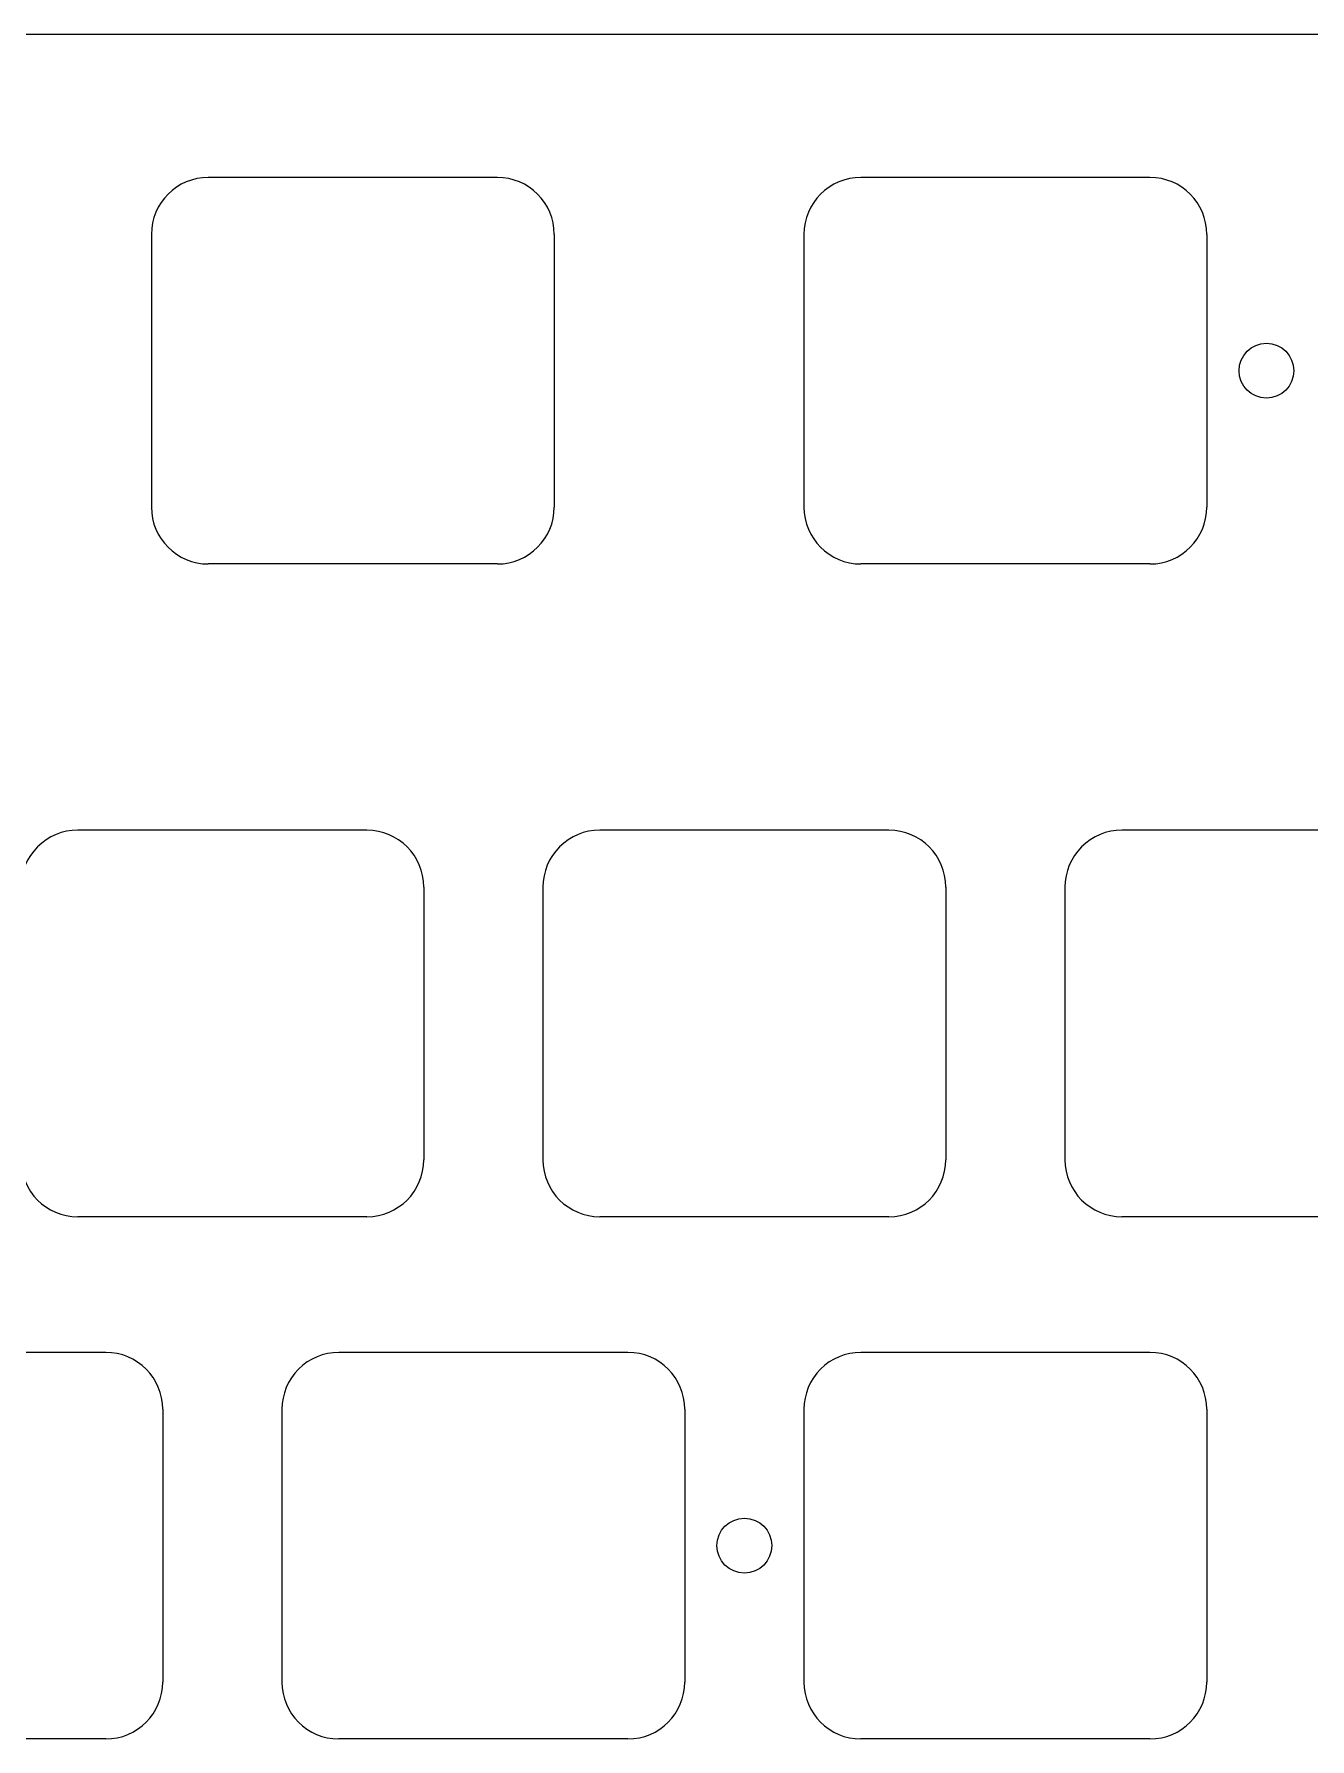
# Model space of a CAD drawing. Header units: millimetres. Extents: x -11 to 340, y -118 to 18.
# Drawn here: x 69.3 to 115.9, y -49.9 to 12.3 of the extents above; entities that cross this region are included whole.
import ezdxf

# ---------------------------------------------------------------- set-up
doc = ezdxf.new("R2010")
doc.units = ezdxf.units.MM
doc.header["$MEASUREMENT"] = 0
doc.layers.add('BLACK', color=7, linetype='CONTINUOUS')

msp = doc.modelspace()

# ---------------------------------------------------------------- linework, layer by layer
at = {"layer": 'BLACK', "linetype": 'Continuous'}
for p, q in [((28.3, 12.28), (156.05, 12.28)), ((86.2375, 7.05), (75.687499, 7.05)), ((110.05, 7.05), (99.499999, 7.05)), ((73.6125, 4.975), (73.6125, -4.975001)), ((88.3125, 4.975), (88.3125, -4.975)), ((97.425, 4.975), (97.425, -4.975001)), ((112.125, 4.975), (112.125, -4.975)), ((86.2375, -7.05), (75.6875, -7.05)), ((110.05, -7.05), (99.5, -7.05)), ((70.925001, -16.762502), (70.925001, -16.7625)), ((81.475, -16.7625), (70.925001, -16.7625)), ((89.975001, -16.762502), (89.975001, -16.7625)), ((100.525, -16.7625), (89.975001, -16.7625)), ((109.025001, -16.762502), (109.025001, -16.7625)), ((119.575, -16.7625), (109.025001, -16.7625)), ((83.550001, -18.8375), (83.550001, -28.7875)), ((87.900001, -18.8375), (87.900001, -28.7875)), ((102.600001, -18.8375), (102.600001, -28.7875)), ((106.950001, -18.8375), (106.950001, -28.7875)), ((81.475001, -30.8625), (70.925, -30.8625)), ((81.475001, -30.862501), (81.475001, -30.8625)), ((100.525001, -30.8625), (89.975, -30.8625)), ((100.525001, -30.862501), (100.525001, -30.8625)), ((119.575001, -30.8625), (109.025, -30.8625)), ((71.95, -35.8125), (61.400001, -35.8125)), ((80.450001, -35.812502), (80.450001, -35.8125)), ((91, -35.8125), (80.450001, -35.8125)), ((99.500001, -35.812502), (99.500001, -35.8125)), ((110.05, -35.8125), (99.500001, -35.8125)), ((74.025001, -37.8875), (74.025001, -47.8375)), ((78.375001, -37.8875), (78.375001, -47.8375)), ((93.075001, -37.8875), (93.075001, -47.8375)), ((97.425001, -37.8875), (97.425001, -47.8375)), ((112.125001, -37.8875), (112.125001, -47.8375)), ((71.950001, -49.9125), (61.4, -49.9125)), ((71.950001, -49.912501), (71.950001, -49.9125)), ((91.000001, -49.9125), (80.45, -49.9125)), ((91.000001, -49.912501), (91.000001, -49.9125)), ((110.050001, -49.9125), (99.5, -49.9125)), ((110.050001, -49.912501), (110.050001, -49.9125))]:
    msp.add_line(p, q, dxfattribs=at)
at = {"layer": 'BLACK'}
for centre in [(114.3, 0), (95.25, -42.8625)]:
    msp.add_circle(centre, 1, dxfattribs=at)
for centre, radius, start, end in [((75.687504, 4.974996), 2.075004, 90.00013806, 179.99988955), ((86.2375, 4.975), 2.075, 0, 90), ((99.500004, 4.974996), 2.075004, 90.00013806, 179.99988955), ((110.05, 4.975), 2.075, 0, 90), ((75.687502, -4.974998), 2.075002, 180.00008284, 269.99994478), ((86.2375, -4.975), 2.075, 270, 0), ((99.500002, -4.974998), 2.075002, 180.00008284, 269.99994478), ((110.05, -4.975), 2.075, 270, 0), ((70.925, -18.8375), 2.074999, 89.99997239, 180), ((81.475, -18.8375), 2.075, 0, 90), ((89.975, -18.8375), 2.074999, 89.99997239, 180), ((100.525, -18.8375), 2.075, 0, 90), ((109.025, -18.8375), 2.074999, 89.99997239, 180), ((70.925, -28.7875), 2.075, 180, 270), ((81.475, -28.7875), 2.075001, 270.00002761, 0), ((89.975, -28.7875), 2.075, 180, 270), ((100.525, -28.7875), 2.075001, 270.00002761, 0), ((109.025, -28.7875), 2.075, 180, 270), ((71.95, -37.8875), 2.075, 0, 90), ((80.45, -37.8875), 2.074999, 89.99997239, 180), ((91, -37.8875), 2.075, 0, 90), ((99.5, -37.8875), 2.074999, 89.99997239, 180), ((110.05, -37.8875), 2.075, 0, 90), ((71.95, -47.8375), 2.075001, 270.00002761, 0), ((80.45, -47.8375), 2.075, 180, 270), ((91, -47.8375), 2.075001, 270.00002761, 0), ((99.5, -47.8375), 2.075, 180, 270), ((110.05, -47.8375), 2.075001, 270.00002761, 0)]:
    msp.add_arc(centre, radius, start, end, dxfattribs=at)

doc.saveas('drawing.dxf')
